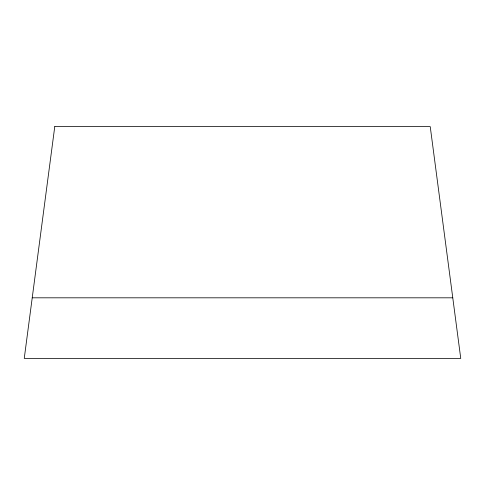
<?xml version="1.0" encoding="UTF-8"?>
<svg xmlns="http://www.w3.org/2000/svg" width="485" height="485" viewBox="0 0 485 485"><rect width="100%" height="100%" fill="white"/><g stroke="black" fill="none" stroke-linecap="round" stroke-linejoin="round"><path stroke-width="0.73" d="M32.228 297.814L452.772 297.814M54.769 126.603L24.25 358.397L460.75 358.397L430.231 126.603L54.769 126.603"/></g></svg>
